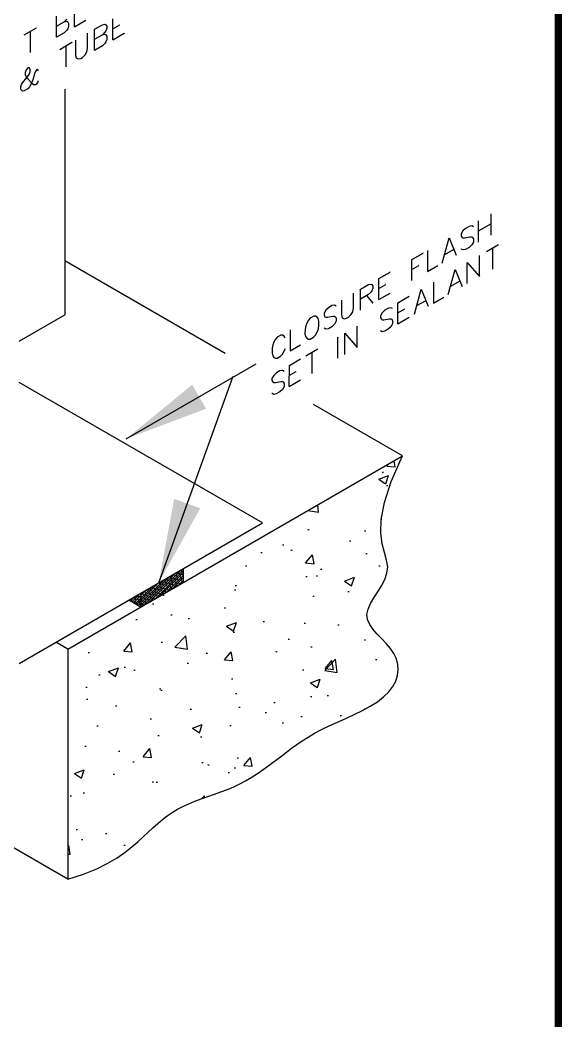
# Model space of a CAD drawing. Header units: inches. Extents: x 0 to 10293, y 0 to 4182.
# Drawn here: x 126.41 to 136.06, y 23.08 to 40.89 of the extents above; entities that cross this region are included whole.
import ezdxf

# ---------------------------------------------------------------- set-up
doc = ezdxf.new("R2010")
doc.units = ezdxf.units.IN
doc.header["$LTSCALE"] = 48
doc.header["$MEASUREMENT"] = 0
doc.styles.add('SIMPLEX', font='SIMPLEX.SHX')
doc.dimstyles.new('CENTRIA', dxfattribs={"dimscale": 4, "dimtxt": 0.09375, "dimasz": 0.0938, "dimexe": 0.18, "dimexo": 0.0625, "dimgap": 0.0625, "dimtad": 3, "dimdec": 4, "dimzin": 1, "dimdsep": 46, "dimlunit": 4, "dimtxsty": 'SIMPLEX', "dimcen": 0.09, "dimclrt": 2, "dimadec": 0, "dimazin": 0, "dimtfac": 1, "dimtdec": 4, "dimtmove": 0, "dimatfit": 3, "dimfxl": 0, "dimtolj": 1, "dimtzin": 0, "dimarcsym": 0})

msp = doc.modelspace()

# ---------------------------------------------------------------- hatches: boundary and pattern name
h = msp.add_hatch()
h.set_pattern_fill('AR-CONC', color=256, scale=0.25, style=0)
h.set_pattern_definition([(50, (232.1325, -112.6385), (1.79315, -0.15688), [0.1875, -2.0625]), (355, (232.1325, -112.6385), (-0.346878, 1.88048), [0.15, -1.65]), (100.4514, (232.282, -112.6516), (1.446273, 1.723599), [0.15935, -1.752855]), (46.1842, (232.1325, -112.1385), (2.668103, -0.413798), [0.28125, -3.09375]), (96.6356, (232.355, -112.173), (2.336657, 2.435295), [0.239026, -2.629282]), (351.1842, (232.1325, -112.1385), (2.336655, 2.435297), [0.225, -2.475]), (21, (232.3825, -112.2635), (1.492268, -1.006547), [0.1875, -2.0625]), (326, (232.3825, -112.2635), (0.608288, 1.812875), [0.15, -1.65]), (71.4514, (232.5069, -112.3474), (2.100557, 0.806326), [0.15935, -1.752855]), (37.5, (232.13254, -112.63854), (0.0303996, 0.8322346), [0, -1.63, 0, -1.675, 0, -1.65625]), (7.5, (232.1325, -112.6385), (0.657674, 0.9860293), [0, -0.955, 0, -1.5925, 0, -0.63125]), (327.5, (231.57504, -112.63854), (1.334556, -0.0563872), [0, -0.625, 0, -1.95, 0, -2.5875]), (317.5, (231.325, -112.6385), (1.4579654, 0.2502625), [0, -0.8125, 0, -1.295, 0, -1.8375])])
h.paths.add_polyline_path([(127.26709, 29.69039), (127.26709, 25.59837), (127.54555, 25.69178), (127.78142, 25.78749), (127.98011, 25.8845), (128.14706, 25.98181), (128.28771, 26.0784), (128.4075, 26.17327), (128.51186, 26.26543), (128.60622, 26.35385), (128.7507, 26.48978), (128.91246, 26.6327), (129.12684, 26.79688), (129.35695, 26.91925), (129.56699, 27.00428), (129.75765, 27.07148), (129.87528, 27.11245), (129.99258, 27.15441), (130.10808, 27.19842), (130.22032, 27.24557), (130.32814, 27.29666), (130.43167, 27.35146), (130.53133, 27.40945), (130.62758, 27.47014), (130.72085, 27.53302), (130.81158, 27.59758), (130.9002, 27.66333), (130.98715, 27.72976), (131.14727, 27.85398), (131.30072, 27.9697), (131.49316, 28.10051), (131.71757, 28.23052), (131.92089, 28.32839), (132.0661, 28.39464), (132.21568, 28.46204), (132.3656, 28.53134), (132.51181, 28.6033), (132.65026, 28.67866), (132.77691, 28.75818), (132.88771, 28.8426), (132.97931, 28.93235), (133.05113, 29.02652), (133.10328, 29.12385), (133.13587, 29.2231), (133.14901, 29.32303), (133.1428, 29.42239), (133.11737, 29.51993), (133.07282, 29.61441), (133.01033, 29.70498), (132.9354, 29.79232), (132.8546, 29.87753), (132.72103, 30.01783), (132.60897, 30.17978), (132.58712, 30.34962), (132.66836, 30.53141), (132.78438, 30.71177), (132.85146, 30.82055), (132.9089, 30.93188), (132.94806, 31.0454), (132.96031, 31.16075), (132.94126, 31.27956), (132.90348, 31.41148), (132.83659, 31.67572), (132.84612, 32.00244), (132.90174, 32.30332), (133.02278, 32.67556), (133.22607, 33.13081)])
h = msp.add_hatch()
h.set_pattern_fill('ANSI38', color=256, scale=0.25, style=0)
h.set_pattern_definition([(45, (291.58253, -145.48177), (-0.022097087, 0.022097087), []), (135, (291.58253, -145.48177), (-0.0662912607, 0.022097087), [0.078125, -0.046875])])
h.paths.add_polyline_path([(128.34962, 30.56539), (128.56612, 30.44039), (129.32103, 30.87623), (129.32103, 31.12623)])

# ---------------------------------------------------------------- linework, layer by layer
at = {"extrusion": (1, 0, 0)}
for p, q in [((127.38584, 40.76774), (127.38584, 41.14194)), ((127.06177, 40.58064), (127.06177, 40.95484)), ((127.06177, 40.77707), (127.20066, 40.85725)), ((127.20066, 40.85725), (127.19958, 40.85663)), ((127.24696, 40.90139), (127.20066, 40.85725)), ((127.20066, 40.85725), (127.24696, 40.86533)), ((127.24696, 40.86533), (127.26311, 40.85725)), ((127.26311, 40.85725), (127.27818, 40.8299)), ((127.27818, 40.8299), (127.27818, 40.77645)), ((127.38584, 40.76774), (127.58717, 40.88398)), ((127.58717, 40.88398), (127.5861, 40.88336)), ((127.74221, 40.72361), (127.88109, 40.8038)), ((127.88109, 40.8038), (127.92739, 40.81188)), ((127.92739, 40.81188), (127.94246, 40.80317)), ((127.94246, 40.80317), (127.95861, 40.77645)), ((128.06628, 40.53527), (128.06628, 40.91071)), ((128.06628, 40.73169), (128.19009, 40.80317)), ((128.19009, 40.80317), (128.18901, 40.80255)), ((126.49008, 40.62478), (126.70648, 40.74972)), ((126.59774, 40.68694), (126.59774, 40.31273)), ((126.70648, 40.74972), (126.70541, 40.7491)), ((127.20066, 40.66083), (127.06177, 40.58064)), ((127.24696, 40.70496), (127.20066, 40.66083)), ((127.26311, 40.73169), (127.24696, 40.70496)), ((127.27818, 40.77645), (127.26311, 40.73169)), ((127.6184, 40.65213), (127.61732, 40.6515)), ((127.6184, 40.3836), (127.6184, 40.65213)), ((127.74221, 40.34817), (127.74221, 40.72361)), ((127.74221, 40.54459), (127.88109, 40.62478)), ((127.88109, 40.62478), (127.88002, 40.62415)), ((127.92739, 40.66891), (127.88109, 40.62478)), ((127.88109, 40.62478), (127.92739, 40.6341)), ((127.94246, 40.69626), (127.92739, 40.66891)), ((127.92739, 40.6341), (127.94246, 40.62415)), ((127.95861, 40.74039), (127.94246, 40.69626)), ((127.94246, 40.62415), (127.95861, 40.59867)), ((127.95861, 40.77645), (127.95861, 40.74039)), ((128.06628, 40.53527), (128.26761, 40.6515)), ((128.26761, 40.6515), (128.26653, 40.65088)), ((127.06177, 40.58064), (127.0607, 40.58002)), ((127.12314, 40.36619), (127.33955, 40.49113)), ((127.33955, 40.49113), (127.33847, 40.49051)), ((127.40199, 40.52719), (127.40199, 40.25866)), ((127.92739, 40.47248), (127.88109, 40.42835)), ((127.94246, 40.49984), (127.92739, 40.47248)), ((127.95861, 40.54397), (127.94246, 40.49984)), ((127.95861, 40.59867), (127.95861, 40.54397)), ((126.59774, 40.31273), (126.59667, 40.31211)), ((127.23188, 40.42897), (127.23188, 40.05353)), ((127.40199, 40.25866), (127.41706, 40.2139)), ((127.5258, 40.22322), (127.5721, 40.26736)), ((127.5721, 40.26736), (127.60225, 40.32082)), ((127.60225, 40.32082), (127.6184, 40.3836)), ((127.74221, 40.34817), (127.74113, 40.34754)), ((127.88109, 40.42835), (127.74221, 40.34817)), ((127.41706, 40.2139), (127.44829, 40.19587)), ((127.44829, 40.19587), (127.49458, 40.2052)), ((127.49458, 40.2052), (127.5258, 40.22322)), ((126.45886, 39.76759), (126.5676, 39.90248)), ((126.5213, 40.00007), (126.50515, 39.95594)), ((126.50515, 39.95594), (126.50515, 39.91989)), ((126.50515, 39.91989), (126.5213, 39.87575)), ((126.55145, 40.03612), (126.5213, 40.00007)), ((126.58267, 40.0355), (126.55145, 40.03612)), ((126.5676, 39.90248), (126.58267, 39.92859)), ((126.59774, 40.0094), (126.58267, 40.0355)), ((126.58267, 39.92859), (126.59774, 39.97334)), ((126.59774, 39.97334), (126.59774, 40.0094)), ((126.67526, 39.92859), (126.64404, 39.82105)), ((126.69033, 39.97334), (126.67526, 39.92859)), ((126.70648, 40.00007), (126.69033, 39.97334)), ((126.72156, 40.00877), (126.70648, 40.00007)), ((126.73771, 40.00069), (126.72156, 40.00877)), ((126.73771, 39.98205), (126.73771, 40.00069)), ((127.23188, 40.05353), (127.23081, 40.05291)), ((126.42764, 39.69611), (126.44378, 39.74149)), ((126.44378, 39.74149), (126.45886, 39.76759)), ((126.5213, 39.87575), (126.55145, 39.8397)), ((126.55145, 39.8397), (126.62897, 39.75889)), ((126.61389, 39.75019), (126.58267, 39.69611)), ((126.64404, 39.82105), (126.61389, 39.75019)), ((126.62897, 39.75889), (126.66019, 39.74087)), ((126.66019, 39.74087), (126.69033, 39.74087)), ((126.69033, 39.74087), (126.72156, 39.75889)), ((126.72156, 39.75889), (126.73771, 39.78562)), ((126.73771, 39.80427), (126.73663, 39.80365)), ((126.73771, 39.78562), (126.73771, 39.80427)), ((126.42764, 39.66006), (126.42764, 39.69611)), ((126.44378, 39.63457), (126.42764, 39.66006)), ((126.45886, 39.62463), (126.44378, 39.63457)), ((126.49008, 39.62525), (126.45886, 39.62463)), ((126.55145, 39.66068), (126.49008, 39.62525)), ((126.58267, 39.69611), (126.55145, 39.66068)), ((134.79582, 37.4383), (134.79643, 37.06322)), ((134.45617, 37.22425), (134.40927, 37.21504)), ((134.48727, 37.20715), (134.45617, 37.22425)), ((134.57951, 37.31342), (134.57823, 37.31272)), ((134.57884, 36.93765), (134.57951, 37.31342)), ((134.58004, 37.13487), (134.79635, 37.25975)), ((134.79635, 37.25975), (134.79508, 37.25906)), ((134.27096, 37.08227), (134.27001, 37.04481)), ((134.30128, 37.13421), (134.27096, 37.08227)), ((134.34785, 37.1802), (134.30128, 37.13421)), ((134.40927, 37.21504), (134.34785, 37.1802)), ((134.79643, 37.06322), (134.79515, 37.06253)), ((133.9299, 36.563), (134.05345, 37.00995)), ((134.05345, 37.00995), (134.17822, 36.70675)), ((134.27001, 37.04481), (134.28576, 37.01937)), ((134.28576, 37.01937), (134.30066, 37.00972)), ((134.30066, 37.00972), (134.33221, 37.01061)), ((134.33221, 37.01061), (134.42473, 37.02834)), ((134.45645, 36.88595), (134.40988, 36.83996)), ((134.42473, 37.02834), (134.45625, 37.02773)), ((134.45625, 37.02773), (134.47114, 37.01808)), ((134.48677, 36.93789), (134.45645, 36.88595)), ((134.47114, 37.01808), (134.4869, 36.99264)), ((134.4869, 36.99264), (134.48677, 36.93789)), ((134.71834, 36.76807), (134.93466, 36.89296)), ((134.93466, 36.89296), (134.93338, 36.89226)), ((133.38916, 36.62697), (133.59009, 36.74202)), ((133.59009, 36.74202), (133.58881, 36.74132)), ((133.66818, 36.78738), (133.66751, 36.41162)), ((133.97664, 36.71549), (134.13153, 36.80554)), ((134.13153, 36.80554), (134.13025, 36.80484)), ((134.17822, 36.70675), (134.17694, 36.70605)), ((134.27046, 36.81301), (134.26918, 36.81232)), ((134.30156, 36.79591), (134.27046, 36.81301)), ((134.34718, 36.80443), (134.30156, 36.79591)), ((134.40988, 36.83996), (134.34718, 36.80443)), ((134.59546, 36.6969), (134.59418, 36.6962)), ((134.59483, 36.32263), (134.59546, 36.6969)), ((134.82716, 36.83161), (134.82649, 36.45584)), ((133.38977, 36.2519), (133.38916, 36.62697)), ((133.3897, 36.44842), (133.51258, 36.5196)), ((133.51258, 36.5196), (133.5113, 36.51891)), ((133.66751, 36.41162), (133.85313, 36.51983)), ((133.85313, 36.51983), (133.85185, 36.51913)), ((134.37787, 36.57132), (134.59483, 36.32263)), ((134.37852, 36.19775), (134.37787, 36.57132)), ((132.80165, 36.28716), (133.00261, 36.40371)), ((133.00261, 36.40371), (133.00133, 36.40302)), ((134.03804, 36.00099), (134.16159, 36.44794)), ((134.16159, 36.44794), (134.28636, 36.14474)), ((134.82649, 36.45584), (134.82521, 36.45515)), ((132.4778, 36.09944), (132.61606, 36.18045)), ((132.61606, 36.18045), (132.66296, 36.18967)), ((132.66296, 36.18967), (132.67785, 36.18002)), ((132.67785, 36.18002), (132.69357, 36.15309)), ((132.80226, 35.91209), (132.80165, 36.28716)), ((132.80218, 36.10862), (132.92506, 36.1798)), ((132.92506, 36.1798), (132.92378, 36.1791)), ((133.77632, 36.22537), (133.77565, 35.84961)), ((134.08478, 36.15348), (134.23963, 36.24203)), ((134.23963, 36.24203), (134.23835, 36.24133)), ((132.35367, 36.02906), (132.35239, 36.02837)), ((132.35317, 35.7598), (132.35367, 36.02906)), ((132.61659, 36.00191), (132.47709, 35.9217)), ((132.47717, 35.72517), (132.4778, 36.09944)), ((132.58586, 35.98374), (132.69348, 35.85005)), ((132.66313, 36.04639), (132.61659, 36.00191)), ((132.67765, 36.07202), (132.66313, 36.04639)), ((132.69394, 36.11781), (132.67765, 36.07202)), ((132.69357, 36.15309), (132.69394, 36.11781)), ((132.80226, 35.91209), (133.00322, 36.02864)), ((133.00322, 36.02864), (133.00195, 36.02794)), ((133.43518, 35.65285), (133.55873, 36.0998)), ((133.55873, 36.0998), (133.6835, 35.7966)), ((134.28636, 36.14474), (134.28508, 36.14404)), ((131.96712, 35.80581), (131.90566, 35.76947)), ((132.01402, 35.81502), (131.96712, 35.80581)), ((132.04508, 35.79642), (132.01402, 35.81502)), ((132.13736, 35.90418), (132.13686, 35.63492)), ((132.47709, 35.9217), (132.47581, 35.921)), ((132.69348, 35.85005), (132.6922, 35.84936)), ((133.14145, 35.85837), (133.34241, 35.97492)), ((133.14206, 35.4833), (133.14145, 35.85837)), ((133.34241, 35.97492), (133.34113, 35.97422)), ((133.48191, 35.80534), (133.63677, 35.89389)), ((133.63677, 35.89389), (133.63549, 35.89319)), ((133.77565, 35.84961), (133.96124, 35.95632)), ((133.96124, 35.95632), (133.95996, 35.95562)), ((131.82877, 35.67154), (131.82786, 35.63558)), ((131.82786, 35.63558), (131.84358, 35.60864)), ((131.85913, 35.72498), (131.82877, 35.67154)), ((131.90566, 35.76947), (131.85913, 35.72498)), ((132.13686, 35.63492), (132.15216, 35.5915)), ((132.26085, 35.60029), (132.30738, 35.64478)), ((132.30738, 35.64478), (132.33774, 35.69821)), ((132.33774, 35.69821), (132.35317, 35.7598)), ((132.86322, 35.67917), (132.8329, 35.62723)), ((132.8329, 35.62723), (132.83323, 35.59046)), ((132.90979, 35.72515), (132.86322, 35.67917)), ((132.97249, 35.76069), (132.90979, 35.72515)), ((133.01811, 35.76921), (132.97249, 35.76069)), ((133.04921, 35.75211), (133.01811, 35.76921)), ((133.14198, 35.67982), (133.26614, 35.7517)), ((133.26614, 35.7517), (133.26486, 35.751)), ((133.6835, 35.7966), (133.68222, 35.7959)), ((131.50405, 35.44935), (131.48858, 35.38626)), ((131.51903, 35.49296), (131.50405, 35.44935)), ((131.54939, 35.5464), (131.51903, 35.49296)), ((131.58057, 35.58255), (131.54939, 35.5464)), ((131.58057, 35.58255), (131.57929, 35.58185)), ((131.64327, 35.61808), (131.58057, 35.58255)), ((131.67355, 35.61827), (131.64327, 35.61808)), ((131.70461, 35.59967), (131.67355, 35.61827)), ((131.72036, 35.57423), (131.70461, 35.59967)), ((131.73562, 35.52931), (131.72036, 35.57423)), ((131.73587, 35.43929), (131.73562, 35.52931)), ((131.84358, 35.60864), (131.85851, 35.60049)), ((131.85851, 35.60049), (131.89002, 35.59988)), ((131.89002, 35.59988), (131.98255, 35.61761)), ((132.01426, 35.47522), (131.96773, 35.43073)), ((131.98255, 35.61761), (132.0141, 35.61849)), ((132.0141, 35.61849), (132.02899, 35.60885)), ((132.04462, 35.52866), (132.01426, 35.47522)), ((132.02899, 35.60885), (132.04471, 35.58191)), ((132.04471, 35.58191), (132.04462, 35.52866)), ((132.15216, 35.5915), (132.18322, 35.5729)), ((132.18322, 35.5729), (132.23012, 35.58212)), ((132.23012, 35.58212), (132.26085, 35.60029)), ((132.83323, 35.59046), (132.8477, 35.56433)), ((132.8477, 35.56433), (132.86387, 35.55537)), ((132.86387, 35.55537), (132.89415, 35.55556)), ((132.89415, 35.55556), (132.98791, 35.57249)), ((132.98791, 35.57249), (133.01819, 35.57268)), ((133.01819, 35.57268), (133.03436, 35.56373)), ((133.04871, 35.48285), (133.01835, 35.42941)), ((133.03436, 35.56373), (133.04883, 35.5376)), ((133.04883, 35.5376), (133.04871, 35.48285)), ((133.14206, 35.4833), (133.34302, 35.59984)), ((133.34302, 35.59984), (133.34175, 35.59915)), ((131.05579, 35.27978), (130.99305, 35.24274)), ((131.08603, 35.27846), (131.05579, 35.27978)), ((131.11713, 35.26136), (131.08603, 35.27846)), ((131.22475, 35.37746), (131.22536, 35.00238)), ((131.48858, 35.38626), (131.48759, 35.29705)), ((131.48759, 35.29705), (131.50413, 35.25282)), ((131.64264, 35.24381), (131.67379, 35.27847)), ((131.67379, 35.27847), (131.70415, 35.33191)), ((131.70415, 35.33191), (131.72044, 35.3777)), ((131.72044, 35.3777), (131.73587, 35.43929)), ((131.82831, 35.40378), (131.82703, 35.40308)), ((131.85941, 35.38668), (131.82831, 35.40378)), ((131.90503, 35.3952), (131.85941, 35.38668)), ((131.96773, 35.43073), (131.90503, 35.3952)), ((132.19872, 34.9384), (132.19939, 35.31417)), ((132.19939, 35.31417), (132.41503, 35.06328)), ((132.4157, 35.43905), (132.41442, 35.43836)), ((132.41503, 35.06328), (132.4157, 35.43905)), ((132.8324, 35.35796), (132.83112, 35.35727)), ((132.8635, 35.34086), (132.8324, 35.35796)), ((132.9104, 35.35008), (132.8635, 35.34086)), ((132.97182, 35.38492), (132.9104, 35.35008)), ((133.01835, 35.42941), (132.97182, 35.38492)), ((130.91653, 35.10955), (130.90106, 35.04646)), ((130.93155, 35.15465), (130.91653, 35.10955)), ((130.96315, 35.20729), (130.93155, 35.15465)), ((130.99305, 35.24274), (130.96315, 35.20729)), ((131.13284, 35.23443), (131.11713, 35.26136)), ((131.22536, 35.00238), (131.41094, 35.1091)), ((131.41094, 35.1091), (131.40967, 35.1084)), ((131.50413, 35.25282), (131.51857, 35.22519)), ((131.51857, 35.22519), (131.54963, 35.20659)), ((131.54963, 35.20659), (131.58118, 35.20747)), ((131.58118, 35.20747), (131.64264, 35.24381)), ((132.07522, 35.2423), (132.07395, 35.2416)), ((132.07587, 34.86872), (132.07522, 35.2423)), ((130.90106, 35.04646), (130.90135, 34.95794)), ((130.90135, 34.95794), (130.91661, 34.91302)), ((130.91661, 34.91302), (130.93105, 34.88539)), ((131.05512, 34.90401), (131.08631, 34.94016)), ((131.08631, 34.94016), (131.11667, 34.9936)), ((131.11667, 34.9936), (131.13292, 35.0379)), ((131.13292, 35.0379), (131.13164, 35.0372)), ((131.50309, 34.91233), (131.7194, 35.03721)), ((131.61191, 34.97586), (131.61124, 34.60009)), ((131.7194, 35.03721), (131.71813, 35.03651)), ((130.93105, 34.88539), (130.96215, 34.86829)), ((130.96215, 34.86829), (130.9937, 34.86917)), ((130.9937, 34.86917), (131.05512, 34.90401)), ((131.20934, 34.3685), (131.20997, 34.74277)), ((131.20997, 34.74277), (131.41094, 34.85932)), ((131.41094, 34.85932), (131.40966, 34.85862)), ((130.93178, 34.56507), (130.90014, 34.51093)), ((130.97831, 34.60955), (130.93178, 34.56507)), ((131.03973, 34.64439), (130.97831, 34.60955)), ((131.08663, 34.65361), (131.03973, 34.64439)), ((131.11773, 34.63651), (131.08663, 34.65361)), ((131.20926, 34.56503), (131.33339, 34.6354)), ((131.33339, 34.6354), (131.33211, 34.63471)), ((131.61124, 34.60009), (131.60996, 34.5994)), ((130.90014, 34.51093), (130.90051, 34.47566)), ((130.90051, 34.47566), (130.91623, 34.44873)), ((130.91623, 34.44873), (130.93112, 34.43908)), ((130.93112, 34.43908), (130.96267, 34.43996)), ((130.96267, 34.43996), (131.0552, 34.4577)), ((131.0552, 34.4577), (131.08675, 34.45858)), ((131.08675, 34.45858), (131.10164, 34.44893)), ((131.10164, 34.44893), (131.11736, 34.422)), ((131.11736, 34.422), (131.11727, 34.36874)), ((131.20934, 34.3685), (131.41027, 34.48355)), ((131.41027, 34.48355), (131.40899, 34.48285)), ((130.90096, 34.24386), (130.89968, 34.24317)), ((130.93202, 34.22526), (130.90096, 34.24386)), ((130.97764, 34.23379), (130.93202, 34.22526)), ((131.04038, 34.27082), (130.97764, 34.23379)), ((131.08563, 34.31461), (131.04038, 34.27082)), ((131.11727, 34.36874), (131.08563, 34.31461)), ((126.40106, 29.44039), (130.73119, 31.94039))]:
    msp.add_line(p, q, dxfattribs=at)
at = {"linetype": 'Continuous'}
for p, q in [((127.211, 39.65711), (127.211, 35.63933)), ((130.06943, 34.9533), (127.211, 36.60361)), ((126.40106, 35.17171), (127.211, 35.63933)), ((133.22607, 33.13081), (131.64177, 34.0455)), ((129.32103, 31.12623), (129.32103, 30.87623)), ((128.56363, 30.69183), (128.56363, 30.44183)), ((127.26709, 29.69039), (127.05058, 29.81539)), ((127.26709, 29.69039), (127.26709, 25.59837)), ((127.26709, 25.59837), (122.93696, 28.09837))]:
    msp.add_line(p, q, dxfattribs=at)
for p, q in [((130.73119, 31.94039), (126.40106, 34.44039)), ((128.56612, 30.44039), (128.34962, 30.56539))]:
    msp.add_line(p, q)
at = {"linetype": 'Continuous', "extrusion": (1, 0, 0)}
msp.add_line((127.26709, 29.69039), (133.22607, 33.13081), dxfattribs=at)
at = {"const_width": 0.128}
msp.add_lwpolyline([(0, 0), (0, 83.752), (136, 83.752), (136, 0)], dxfattribs=at)
at = {"linetype": 'Continuous'}
msp.add_lwpolyline([(127.26709, 25.59837), (127.54555, 25.69178), (127.78142, 25.78749), (127.98011, 25.8845), (128.14706, 25.98181), (128.28771, 26.0784), (128.4075, 26.17327), (128.51186, 26.26543), (128.60622, 26.35385), (128.69536, 26.43772), (128.78139, 26.5169), (128.86575, 26.59144), (128.9499, 26.66137), (129.03527, 26.72675), (129.12331, 26.78762), (129.21548, 26.84402), (129.31321, 26.89599), (129.41747, 26.94375), (129.52727, 26.9882), (129.64116, 27.03042), (129.75765, 27.07148), (129.87528, 27.11245), (129.99258, 27.15441), (130.10808, 27.19842), (130.22032, 27.24557), (130.32814, 27.29666), (130.43167, 27.35146), (130.53133, 27.40945), (130.62758, 27.47014), (130.72085, 27.53302), (130.81158, 27.59758), (130.9002, 27.66333), (130.98715, 27.72976), (131.07309, 27.79643), (131.15952, 27.86322), (131.24814, 27.93004), (131.34067, 27.99685), (131.43882, 28.06357), (131.5443, 28.13014), (131.65882, 28.19648), (131.7841, 28.26254), (131.92089, 28.32839), (132.0661, 28.39464), (132.21568, 28.46204), (132.3656, 28.53134), (132.51181, 28.6033), (132.65026, 28.67866), (132.77691, 28.75818), (132.88771, 28.8426), (132.97931, 28.93235), (133.05113, 29.02652), (133.10328, 29.12385), (133.13587, 29.2231), (133.14901, 29.32303), (133.1428, 29.42239), (133.11737, 29.51993), (133.07282, 29.61441), (133.01033, 29.70498), (132.9354, 29.79232), (132.8546, 29.87753), (132.77448, 29.96168), (132.70163, 30.04587), (132.6426, 30.13117), (132.60396, 30.21868), (132.59229, 30.30948), (132.61161, 30.4044), (132.65582, 30.50333), (132.71629, 30.60591), (132.78438, 30.71177), (132.85146, 30.82055), (132.9089, 30.93188), (132.94806, 31.0454), (132.96031, 31.16075), (132.94126, 31.27956), (132.90348, 31.41148), (132.86382, 31.56817), (132.83909, 31.76127), (132.84612, 32.00244), (132.90174, 32.30332), (133.02278, 32.67556), (133.22607, 33.13081)], dxfattribs=at)

# ---------------------------------------------------------------- leaders
for points in [[(128.30487, 33.43582), (130.61781, 34.77119)], [(128.88327, 30.87349), (130.2073, 34.55012)]]:
    msp.add_leader(points, dimstyle='CENTRIA', override={"dimtxt": 0.375, "dimasz": 0.375, "dimexe": 0.25, "dimexo": 0.25, "dimgap": 0.125, "dimtad": 1, "dimdec": 3, "dimcen": 0.09375, "dimtofl": 1})

doc.saveas('drawing.dxf')
